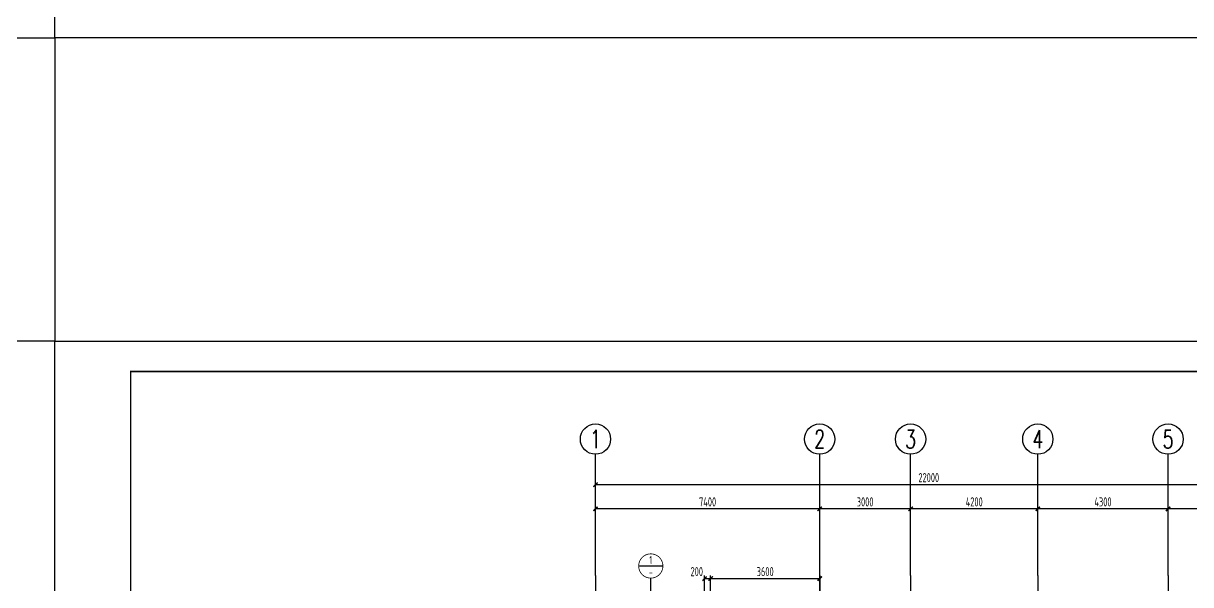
# Model space of a CAD drawing. Extents: x 9732137 to 18866768, y -962146 to 246094.
# Drawn here: x 9776014 to 9814543, y -222734 to -204224 of the extents above; entities that cross this region are included whole.
import ezdxf
from ezdxf.enums import TextEntityAlignment as Align

# ---------------------------------------------------------------- set-up
doc = ezdxf.new("R2010")
doc.units = 0
doc.header["$LTSCALE"] = 1000
doc.linetypes.add('DOTE', pattern=[2.42, 2, -0.2, 0.02, -0.2])
doc.layers.get('0').update_dxf_attribs({"linetype": 'CONTINUOUS'})
doc.layers.get('Defpoints').update_dxf_attribs({"linetype": 'CONTINUOUS'})
for name, color, linetype in [('AXIS', 1, 'DOTE'), ('AXIS_DIM', 3, 'CONTINUOUS'), ('AXIS_NUM', 7, 'CONTINUOUS'), ('BORDER', 7, 'CONTINUOUS'), ('DIM', 3, 'CONTINUOUS'), ('DIM_LEAD', 3, 'CONTINUOUS'), ('THIN', 7, 'CONTINUOUS'), ('柱', 2, 'CONTINUOUS')]:
    doc.layers.add(name, color=color, linetype=linetype)
doc.styles.add('TSSD_Axis', font='Complex.shx', dxfattribs={"width": 0.7, "bigfont": 'hztxt.shx'})
doc.styles.add('TSSD_Dimension', font='Tssdeng.shx', dxfattribs={"width": 0.7, "bigfont": 'hztxt.shx'})
doc.styles.add('TSSD_Num', font='Tssdeng.shx', dxfattribs={"width": 0.7, "bigfont": 'hztxt.shx'})
doc.dimstyles.new('TSSD_100_100$0', dxfattribs={"dimtxt": 300, "dimasz": 100, "dimexe": 100, "dimexo": 250, "dimgap": 80, "dimtad": 1, "dimdec": 0, "dimzin": 0, "dimdsep": 46, "dimtxsty": 'TSSD_Dimension', "dimblk1": 'ARCHTICK', "dimblk2": 'ARCHTICK', "dimsah": 1, "dimcen": 0, "dimclrd": 3, "dimclre": 256, "dimclrt": 7, "dimadec": 1, "dimazin": 0, "dimtfac": 1, "dimtdec": 0, "dimtix": 1, "dimtmove": 2, "dimatfit": 3, "dimldrblk": 'ARCHTICK', "dimfxl": 1, "dimtolj": 1, "dimtzin": 0, "dimarcsym": 0})

# ---------------------------------------------------------------- blocks, each defined once
blk = doc.blocks.new('ts_axno')
at = {"color": 0, "linetype": 'ByBlock', "lineweight": -2}
blk.add_circle((0, 0), 0.5, dxfattribs=at)
at = {"color": 0, "linetype": 'ByBlock', "lineweight": -2, "style": 'TSSD_Axis', "width": 0.7}
blk.add_attdef('A', text='', height=0.6, dxfattribs=at).set_placement((0, 0), align=Align.MIDDLE_CENTER)
blk = doc.blocks.new('_ArchTick')
at = {"color": 0, "linetype": 'ByBlock', "const_width": 0.5}
blk.add_lwpolyline([(-0.71, -0.71), (0.71, 0.71)], dxfattribs=at)
blk = doc.blocks.new('*D44')
at = {"layer": 'AXIS_DIM', "lineweight": -2}
for p, q in [((9813799, -222185), (9813799, -220135)), ((9816899, -222185), (9816899, -220135))]:
    blk.add_line(p, q, dxfattribs=at)
at = {"layer": 'AXIS_DIM', "color": 3, "lineweight": -2}
blk.add_line((9816899, -220235), (9813799, -220235), dxfattribs=at)
at = {"layer": 'Defpoints', "color": 0}
for p in [(9813799, -220235), (9813799, -222435), (9816899, -222435)]:
    blk.add_point(p, dxfattribs=at)
at = {"layer": 'AXIS_DIM', "color": 3, "lineweight": -2, "xscale": 100, "yscale": 100, "zscale": 100, "rotation": 180}
blk.add_blockref('_ArchTick', (9813799, -220235), dxfattribs=at)
at = {"layer": 'AXIS_DIM', "color": 3, "lineweight": -2, "xscale": 100, "yscale": 100, "zscale": 100}
blk.add_blockref('_ArchTick', (9816899, -220235), dxfattribs=at)
at = {"layer": 'AXIS_DIM', "color": 7, "insert": (9815349, -220005), "char_height": 300, "attachment_point": 5, "style": 'TSSD_Dimension'}
blk.add_mtext('\\A1;3100', dxfattribs=at)
blk = doc.blocks.new('*D45')
at = {"layer": 'AXIS_DIM', "lineweight": -2}
for p, q in [((9809499, -222185), (9809499, -220135)), ((9813799, -222185), (9813799, -220135))]:
    blk.add_line(p, q, dxfattribs=at)
at = {"layer": 'AXIS_DIM', "color": 3, "lineweight": -2}
blk.add_line((9813799, -220235), (9809499, -220235), dxfattribs=at)
at = {"layer": 'Defpoints', "color": 0}
for p in [(9809499, -220235), (9809499, -222435), (9813799, -222435)]:
    blk.add_point(p, dxfattribs=at)
at = {"layer": 'AXIS_DIM', "color": 3, "lineweight": -2, "xscale": 100, "yscale": 100, "zscale": 100, "rotation": 180}
blk.add_blockref('_ArchTick', (9809499, -220235), dxfattribs=at)
at = {"layer": 'AXIS_DIM', "color": 3, "lineweight": -2, "xscale": 100, "yscale": 100, "zscale": 100}
blk.add_blockref('_ArchTick', (9813799, -220235), dxfattribs=at)
at = {"layer": 'AXIS_DIM', "color": 7, "insert": (9811649, -220005), "char_height": 300, "attachment_point": 5, "style": 'TSSD_Dimension'}
blk.add_mtext('\\A1;4300', dxfattribs=at)
blk = doc.blocks.new('*D46')
at = {"layer": 'AXIS_DIM', "lineweight": -2}
for p, q in [((9805299, -222185), (9805299, -220135)), ((9809499, -222185), (9809499, -220135))]:
    blk.add_line(p, q, dxfattribs=at)
at = {"layer": 'AXIS_DIM', "color": 3, "lineweight": -2}
blk.add_line((9809499, -220235), (9805299, -220235), dxfattribs=at)
at = {"layer": 'Defpoints', "color": 0}
for p in [(9805299, -220235), (9805299, -222435), (9809499, -222435)]:
    blk.add_point(p, dxfattribs=at)
at = {"layer": 'AXIS_DIM', "color": 3, "lineweight": -2, "xscale": 100, "yscale": 100, "zscale": 100, "rotation": 180}
blk.add_blockref('_ArchTick', (9805299, -220235), dxfattribs=at)
at = {"layer": 'AXIS_DIM', "color": 3, "lineweight": -2, "xscale": 100, "yscale": 100, "zscale": 100}
blk.add_blockref('_ArchTick', (9809499, -220235), dxfattribs=at)
at = {"layer": 'AXIS_DIM', "color": 7, "insert": (9807399, -220005), "char_height": 300, "attachment_point": 5, "style": 'TSSD_Dimension'}
blk.add_mtext('\\A1;4200', dxfattribs=at)
blk = doc.blocks.new('*D47')
at = {"layer": 'AXIS_DIM', "lineweight": -2}
for p, q in [((9802299, -222185), (9802299, -220135)), ((9805299, -222185), (9805299, -220135))]:
    blk.add_line(p, q, dxfattribs=at)
at = {"layer": 'AXIS_DIM', "color": 3, "lineweight": -2}
blk.add_line((9805299, -220235), (9802299, -220235), dxfattribs=at)
at = {"layer": 'Defpoints', "color": 0}
for p in [(9802299, -220235), (9802299, -222435), (9805299, -222435)]:
    blk.add_point(p, dxfattribs=at)
at = {"layer": 'AXIS_DIM', "color": 3, "lineweight": -2, "xscale": 100, "yscale": 100, "zscale": 100, "rotation": 180}
blk.add_blockref('_ArchTick', (9802299, -220235), dxfattribs=at)
at = {"layer": 'AXIS_DIM', "color": 3, "lineweight": -2, "xscale": 100, "yscale": 100, "zscale": 100}
blk.add_blockref('_ArchTick', (9805299, -220235), dxfattribs=at)
at = {"layer": 'AXIS_DIM', "color": 7, "insert": (9803799, -220005), "char_height": 300, "attachment_point": 5, "style": 'TSSD_Dimension'}
blk.add_mtext('\\A1;3000', dxfattribs=at)
blk = doc.blocks.new('*D48')
at = {"layer": 'AXIS_DIM', "lineweight": -2}
for p, q in [((9794899, -222185), (9794899, -220135)), ((9802299, -222185), (9802299, -220135))]:
    blk.add_line(p, q, dxfattribs=at)
at = {"layer": 'AXIS_DIM', "color": 3, "lineweight": -2}
blk.add_line((9802299, -220235), (9794899, -220235), dxfattribs=at)
at = {"layer": 'Defpoints', "color": 0}
for p in [(9794899, -220235), (9794899, -222435), (9802299, -222435)]:
    blk.add_point(p, dxfattribs=at)
at = {"layer": 'AXIS_DIM', "color": 3, "lineweight": -2, "xscale": 100, "yscale": 100, "zscale": 100, "rotation": 180}
blk.add_blockref('_ArchTick', (9794899, -220235), dxfattribs=at)
at = {"layer": 'AXIS_DIM', "color": 3, "lineweight": -2, "xscale": 100, "yscale": 100, "zscale": 100}
blk.add_blockref('_ArchTick', (9802299, -220235), dxfattribs=at)
at = {"layer": 'AXIS_DIM', "color": 7, "insert": (9798599, -220005), "char_height": 300, "attachment_point": 5, "style": 'TSSD_Dimension'}
blk.add_mtext('\\A1;7400', dxfattribs=at)
blk = doc.blocks.new('*D49')
at = {"layer": 'AXIS_DIM', "lineweight": -2}
for p, q in [((9794899, -222185), (9794899, -219335)), ((9816899, -222185), (9816899, -219335))]:
    blk.add_line(p, q, dxfattribs=at)
at = {"layer": 'AXIS_DIM', "color": 3, "lineweight": -2}
blk.add_line((9794899, -219435), (9816899, -219435), dxfattribs=at)
at = {"layer": 'Defpoints', "color": 0}
for p in [(9816899, -219435), (9794899, -222435), (9816899, -222435)]:
    blk.add_point(p, dxfattribs=at)
at = {"layer": 'AXIS_DIM', "color": 3, "lineweight": -2, "xscale": 100, "yscale": 100, "zscale": 100, "rotation": 180}
blk.add_blockref('_ArchTick', (9794899, -219435), dxfattribs=at)
at = {"layer": 'AXIS_DIM', "color": 3, "lineweight": -2, "xscale": 100, "yscale": 100, "zscale": 100}
blk.add_blockref('_ArchTick', (9816899, -219435), dxfattribs=at)
at = {"layer": 'AXIS_DIM', "color": 7, "insert": (9805899, -219205), "char_height": 300, "attachment_point": 5, "style": 'TSSD_Dimension'}
blk.add_mtext('\\A1;22000', dxfattribs=at)
blk = doc.blocks.new('*D423')
at = {"layer": 'Defpoints', "color": 0}
for p in [(9798699, -222535), (9798499, -223335), (9798699, -223335)]:
    blk.add_point(p, dxfattribs=at)
at = {"layer": 'DIM', "lineweight": -2}
for p, q in [((9798499, -223085), (9798499, -222435)), ((9798699, -223085), (9798699, -222435))]:
    blk.add_line(p, q, dxfattribs=at)
at = {"layer": 'DIM', "color": 3, "lineweight": -2}
blk.add_line((9798499, -222535), (9798699, -222535), dxfattribs=at)
at = {"layer": 'DIM', "color": 3, "lineweight": -2, "xscale": 100, "yscale": 100, "zscale": 100, "rotation": 180}
blk.add_blockref('_ArchTick', (9798499, -222535), dxfattribs=at)
at = {"layer": 'DIM', "color": 3, "lineweight": -2, "xscale": 100, "yscale": 100, "zscale": 100}
blk.add_blockref('_ArchTick', (9798699, -222535), dxfattribs=at)
at = {"layer": 'DIM', "color": 7, "insert": (9798241, -222305), "char_height": 300, "attachment_point": 5, "style": 'TSSD_Dimension'}
blk.add_mtext('\\A1;200', dxfattribs=at)
blk = doc.blocks.new('*D424')
at = {"layer": 'Defpoints', "color": 0}
for p in [(9802299, -222535), (9798699, -223335), (9802299, -223335)]:
    blk.add_point(p, dxfattribs=at)
at = {"layer": 'DIM', "lineweight": -2}
for p, q in [((9798699, -223085), (9798699, -222435)), ((9802299, -223085), (9802299, -222435))]:
    blk.add_line(p, q, dxfattribs=at)
at = {"layer": 'DIM', "color": 3, "lineweight": -2}
blk.add_line((9798699, -222535), (9802299, -222535), dxfattribs=at)
at = {"layer": 'DIM', "color": 3, "lineweight": -2, "xscale": 100, "yscale": 100, "zscale": 100, "rotation": 180}
blk.add_blockref('_ArchTick', (9798699, -222535), dxfattribs=at)
at = {"layer": 'DIM', "color": 3, "lineweight": -2, "xscale": 100, "yscale": 100, "zscale": 100}
blk.add_blockref('_ArchTick', (9802299, -222535), dxfattribs=at)
at = {"layer": 'DIM', "color": 7, "insert": (9800499, -222305), "char_height": 300, "attachment_point": 5, "style": 'TSSD_Dimension'}
blk.add_mtext('\\A1;3600', dxfattribs=at)
blk = doc.blocks.new('ts_idx3')
at = {"color": 0, "linetype": 'ByBlock', "lineweight": -2}
blk.add_line((-0.5, 0), (0.5, 0), dxfattribs=at)
at = {"color": 0, "linetype": 'ByBlock', "lineweight": -2, "const_width": 0.0333}
blk.add_lwpolyline([(-0.5, 0, 1), (0.5, 0, 1)], format="xyb", close=True, dxfattribs=at)
at = {"color": 0, "linetype": 'ByBlock', "lineweight": -2, "style": 'TSSD_Num', "width": 0.7}
for tag, p in [('1', (0, 0.25)), ('A', (0, -0.25))]:
    blk.add_attdef(tag, text='', height=0.333, dxfattribs=at).set_placement(p, align=Align.MIDDLE_CENTER)

msp = doc.modelspace()

# ---------------------------------------------------------------- linework, layer by layer
at = {"layer": 'AXIS'}
for p, q in [((9794898.5, -222435.1, 0), (9794898.5, -240535.1, 0)), ((9802298.5, -222435.1, 0), (9802298.5, -240535.1, 0)), ((9805298.5, -222435.1, 0), (9805298.5, -229735.1, 0)), ((9809498.5, -222435.1, 0), (9809498.5, -240535.1, 0)), ((9813798.5, -222435.1, 0), (9813798.5, -229735.1, 0))]:
    msp.add_line(p, q, dxfattribs=at)
at = {"layer": 'AXIS_NUM'}
for p, q in [((9794898.5, -222435.1, 0), (9794898.5, -218435.1, 0)), ((9802298.5, -222435.1, 0), (9802298.5, -218435.1, 0)), ((9805298.5, -222435.1, 0), (9805298.5, -218435.1, 0)), ((9809498.5, -222435.1, 0), (9809498.5, -218435.1, 0)), ((9813798.5, -222435.1, 0), (9813798.5, -218435.1, 0))]:
    msp.add_line(p, q, dxfattribs=at)
at = {"layer": 'BORDER'}
for points in [[(9777056.8, -204706.3), (9777056.8, -162706.3), (9836456.8, -162706.3), (9836456.8, -204706.3)], [(9777056.8, -256706.3), (9777056.8, -214706.3), (9836456.8, -214706.3), (9836456.8, -256706.3)]]:
    msp.add_lwpolyline(points, close=True, dxfattribs=at)
at = {"layer": 'BORDER', "const_width": 50}
msp.add_lwpolyline([(9779556.8, -255706.3), (9779556.8, -215706.3), (9835456.8, -215706.3), (9835456.8, -255706.3)], close=True, dxfattribs=at)
at = {"layer": 'THIN'}
msp.add_line((9796724, -224319.4), (9796724, -222519.3), dxfattribs=at)
at = {"layer": '柱'}
msp.add_lwpolyline([(9732136.8, -204706.3), (9777056.8, -204706.3), (9777056.8, -214706.3), (9732136.8, -214706.3)], close=True, dxfattribs=at)

# ---------------------------------------------------------------- block references
at = {"layer": 'AXIS_NUM'}
ref = msp.add_blockref('ts_axno', (9794898.5, -217935.1, 0), dxfattribs=dict(at, xscale=1000, yscale=1000, zscale=1000))
ref.add_attrib('1', '1', dxfattribs={"height": 600, "style": 'TSSD_Axis', "width": 0.7}).set_placement((9794898.5, -217935.1, 0), align=Align.MIDDLE_CENTER)
ref = msp.add_blockref('ts_axno', (9802298.5, -217935.1, 0), dxfattribs=dict(at, xscale=1000, yscale=1000, zscale=1000))
ref.add_attrib('2', '2', dxfattribs={"height": 600, "style": 'TSSD_Axis', "width": 0.7}).set_placement((9802298.5, -217935.1, 0), align=Align.MIDDLE_CENTER)
ref = msp.add_blockref('ts_axno', (9805298.5, -217935.1, 0), dxfattribs=dict(at, xscale=1000, yscale=1000, zscale=1000))
ref.add_attrib('3', '3', dxfattribs={"height": 600, "style": 'TSSD_Axis', "width": 0.7}).set_placement((9805298.5, -217935.1, 0), align=Align.MIDDLE_CENTER)
ref = msp.add_blockref('ts_axno', (9809498.5, -217935.1, 0), dxfattribs=dict(at, xscale=1000, yscale=1000, zscale=1000))
ref.add_attrib('4', '4', dxfattribs={"height": 600, "style": 'TSSD_Axis', "width": 0.7}).set_placement((9809498.5, -217935.1, 0), align=Align.MIDDLE_CENTER)
ref = msp.add_blockref('ts_axno', (9813798.5, -217935.1, 0), dxfattribs=dict(at, xscale=1000, yscale=1000, zscale=1000))
ref.add_attrib('5', '5', dxfattribs={"height": 600, "style": 'TSSD_Axis', "width": 0.7}).set_placement((9813798.5, -217935.1, 0), align=Align.MIDDLE_CENTER)
at = {"layer": 'DIM_LEAD'}
ref = msp.add_blockref('ts_idx3', (9796724, -222119.1), dxfattribs=dict(at, xscale=800.397697141394, yscale=800.397697141394, zscale=800.3976971414369))
ref.add_attrib('1', '1', dxfattribs={"layer": 'THIN', "lineweight": 0, "height": 266.8, "style": 'TSSD_Num', "width": 0.7}).set_placement((9796724, -221919), align=Align.MIDDLE_CENTER)
ref.add_attrib('-', '-', dxfattribs={"layer": 'THIN', "height": 266.8, "style": 'TSSD_Num', "width": 0.7}).set_placement((9796724, -222319.2), align=Align.MIDDLE_CENTER)

# ---------------------------------------------------------------- dimensions: what is measured, and where the dimension line sits
at = {"layer": 'AXIS_DIM'}
for base, p1, p2, picture, middle in [((9816898.5, -219435.1, 0), (9794898.5, -222435.1, 0), (9816898.5, -222435.1, 0), '*D49', (9805898.5, -219205.1, 0)), ((9794898.5, -220235.1, 0), (9802298.5, -222435.1, 0), (9794898.5, -222435.1, 0), '*D48', (9798598.5, -220005.1, 0)), ((9802298.5, -220235.1, 0), (9805298.5, -222435.1, 0), (9802298.5, -222435.1, 0), '*D47', (9803798.5, -220005.1, 0)), ((9805298.5, -220235.1, 0), (9809498.5, -222435.1, 0), (9805298.5, -222435.1, 0), '*D46', (9807398.5, -220005.1, 0)), ((9809498.5, -220235.1, 0), (9813798.5, -222435.1, 0), (9809498.5, -222435.1, 0), '*D45', (9811648.5, -220005.1, 0)), ((9813798.5, -220235.1, 0), (9816898.5, -222435.1, 0), (9813798.5, -222435.1, 0), '*D44', (9815348.5, -220005.1, 0))]:
    dim = msp.add_linear_dim(base=base, p1=p1, p2=p2, dimstyle='TSSD_100_100$0', dxfattribs=at)
    dim.commit()
    dim.dimension.update_dxf_attribs({"geometry": picture, "text_midpoint": middle})
at = {"layer": 'DIM'}
dim = msp.add_linear_dim(base=(9798698.7, -222535.1, 0), p1=(9798498.7, -223335.1, 0), p2=(9798698.7, -223335.1, 0), angle=0, dimstyle='TSSD_100_100$0', dxfattribs=at)
dim.commit()
dim.dimension.update_dxf_attribs({"geometry": '*D423', "text_midpoint": (9798240.6, -222305.1, 0), "dimtype": 160})
dim = msp.add_linear_dim(base=(9802298.5, -222535.1, 0), p1=(9798698.7, -223335.1, 0), p2=(9802298.5, -223335.1, 0), angle=0, dimstyle='TSSD_100_100$0', dxfattribs=at)
dim.commit()
dim.dimension.update_dxf_attribs({"geometry": '*D424', "text_midpoint": (9800498.6, -222305.1, 0)})

doc.saveas('drawing.dxf')
